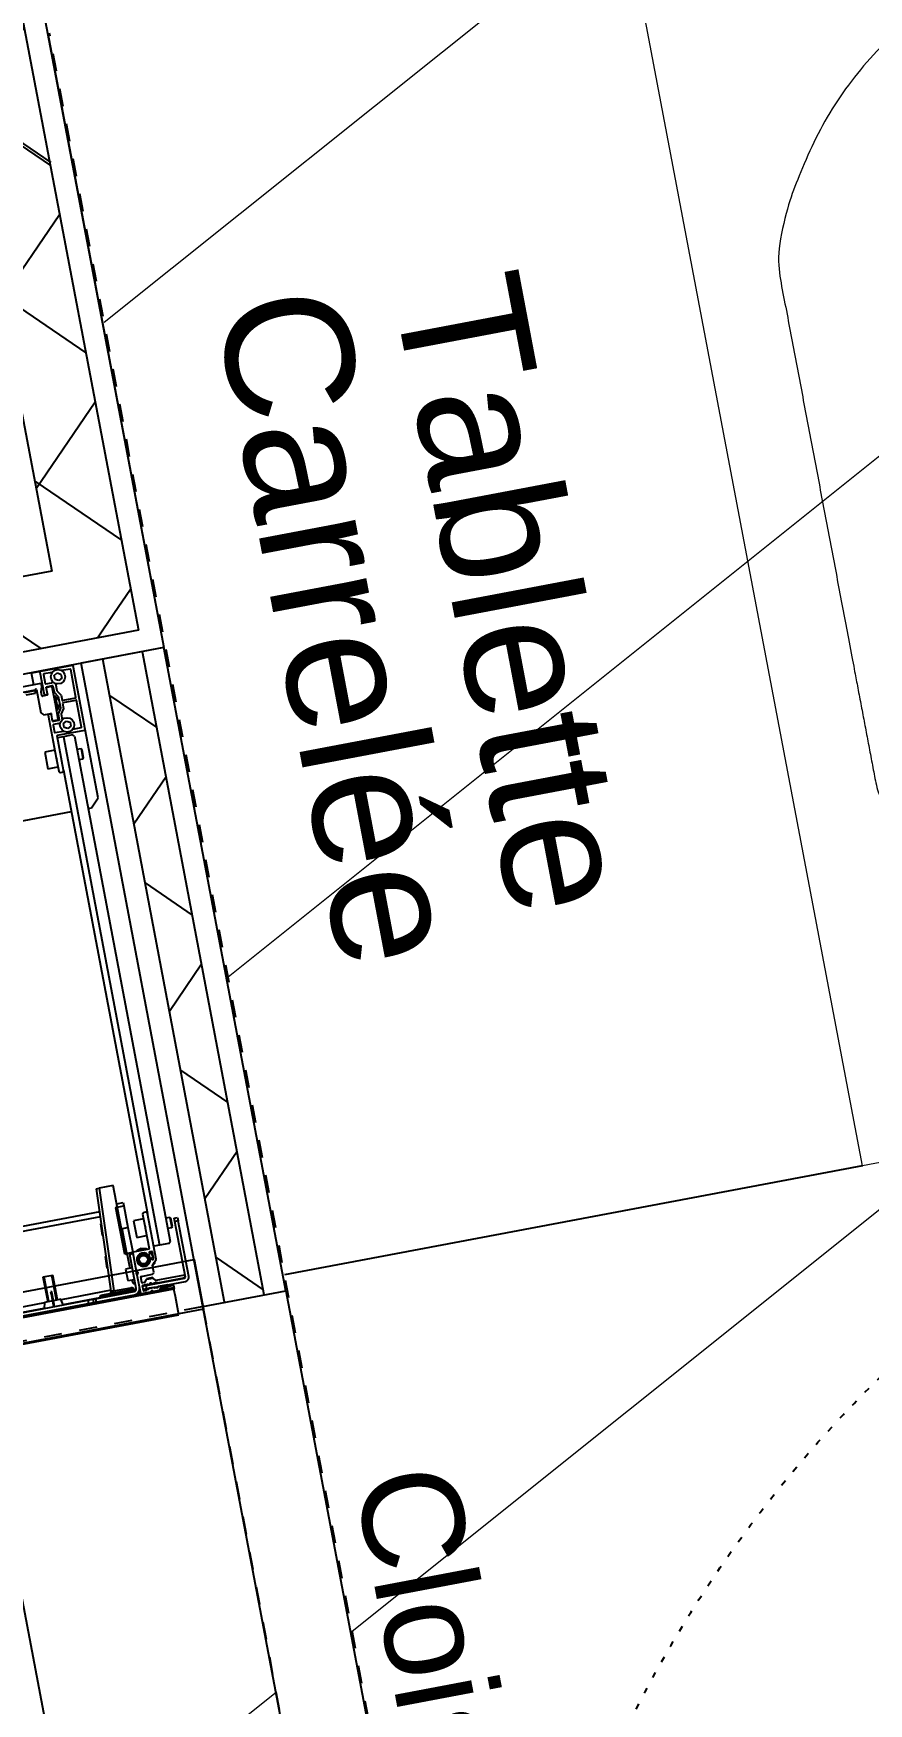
# Model space of a CAD drawing. Header units: centimetres. Extents: x 209280 to 319866, y -365283 to -277503.
# Drawn here: x 244386 to 244881, y -332876 to -331885 of the extents above; entities that cross this region are included whole.
import ezdxf

# ---------------------------------------------------------------- set-up
doc = ezdxf.new("R2010")
doc.units = ezdxf.units.CM
doc.linetypes.add('Style de ligne -1', pattern=[0.41664, 0.20828, -0.20836])
doc.linetypes.add('Style de ligne -5', pattern=[0.20828, 0.069425, -0.138855])
doc.layers.get('0').update_dxf_attribs({"color": 252})
doc.layers.add('0-PROJET-CLOISONS', color=7, linetype='Continuous', lineweight=5)
for name, color, linetype in [('3-BAT C-Niveau 1', 252, 'Continuous'), ('prlm-MOD', 64, 'Continuous'), ('prlm-VMC', 93, 'Continuous')]:
    doc.layers.add(name, color=color, linetype=linetype)
doc.styles.add('Helvetica', font='arial.ttf')

# ---------------------------------------------------------------- blocks, each defined once
blk = doc.blocks.new('MTI900_Alu_390')
at = {"layer": 'prlm-MOD', "color": 1, "linetype": 'Continuous'}
for p, q in [((4.278, 0), (4.225, 0)), ((4.225, -0.07), (4.225, 0)), ((4.472, 0), (4.278, 0)), ((4.475, 0), (4.472, 0)), ((4.475, -0.003), (4.475, 0)), ((4.267, -0.07), (4.14, -0.07)), ((4.2602, -0.1195), (4.2698, -0.0905)), ((4.27, -0.0895), (4.27, -0.073)), ((4.275, -0.003), (4.275, -0.137)), ((4.293, -0.021), (4.293, -0.074)), ((4.295, -0.137), (4.295, -0.098)), ((4.3467, -0.018), (4.296, -0.018)), ((4.296, -0.077), (4.3306, -0.077)), ((4.298, -0.095), (4.332, -0.095)), ((4.335, -0.098), (4.335, -0.1341)), ((4.353, -0.0864), (4.353, -0.1286)), ((4.355, -0.0385), (4.375, -0.0269)), ((4.355, -0.0615), (4.355, -0.0385)), ((4.375, -0.0731), (4.355, -0.0615)), ((4.375, -0.0269), (4.395, -0.0385)), ((4.395, -0.0615), (4.375, -0.0731)), ((4.395, -0.0385), (4.395, -0.0615)), ((4.454, -0.018), (4.4033, -0.018)), ((4.457, -0.191), (4.457, -0.021)), ((4.475, -0.387), (4.475, -0.003)), ((3.963, -0.1), (4.229, -0.1)), ((4.165, -0.105), (4.225, -0.105)), ((4.17, -0.12), (4.225, -0.12)), ((4.225, -0.105), (4.225, -0.1)), ((4.225, -0.105), (4.225, -0.12)), ((4.235, -0.1), (4.235, -0.24)), ((4.26, -0.142), (4.26, -0.1205)), ((4.292, -0.145), (4.263, -0.145)), ((4.278, -0.14), (4.292, -0.14)), ((4.295, -0.137), (4.295, -0.142)), ((4.327, -0.1), (4.298, -0.1)), ((4.33, -0.195), (4.325, -0.2)), ((4.33, -0.195), (4.33, -0.103)), ((4.3377, -0.16), (4.33, -0.16)), ((4.33, -0.1677), (4.3421, -0.1677)), ((4.3355, -0.1358), (4.3545, -0.1642)), ((4.3377, -0.16), (4.3377, -0.24)), ((4.355, -0.19), (4.3377, -0.16)), ((4.3535, -0.1303), (4.3725, -0.1588)), ((4.355, -0.1659), (4.355, -0.2341)), ((4.373, -0.1605), (4.373, -0.191)), ((4.454, -0.194), (4.376, -0.194)), ((4.235, -0.24), (4.25, -0.255)), ((4.25, -0.255), (4.292, -0.255)), ((4.275, -0.263), (4.275, -0.52)), ((4.292, -0.26), (4.278, -0.26)), ((4.295, -0.258), (4.295, -0.263)), ((4.295, -0.302), (4.295, -0.263)), ((4.325, -0.2), (4.33, -0.205)), ((4.33, -0.297), (4.33, -0.205)), ((4.33, -0.2323), (4.3421, -0.2323)), ((4.33, -0.24), (4.3377, -0.24)), ((4.3545, -0.2358), (4.335, -0.265)), ((4.335, -0.265), (4.335, -0.302)), ((4.3377, -0.24), (4.355, -0.21)), ((4.353, -0.2714), (4.353, -0.3036)), ((4.373, -0.2404), (4.3535, -0.2697)), ((4.373, -0.209), (4.373, -0.2404)), ((4.376, -0.206), (4.454, -0.206)), ((4.457, -0.369), (4.457, -0.209)), ((4.293, -0.326), (4.293, -0.369)), ((4.328, -0.323), (4.296, -0.323)), ((4.296, -0.372), (4.3467, -0.372)), ((4.298, -0.3), (4.327, -0.3)), ((4.332, -0.305), (4.298, -0.305)), ((4.305, -0.6), (4.305, -0.393)), ((4.308, -0.39), (4.472, -0.39)), ((4.355, -0.3285), (4.375, -0.3169)), ((4.355, -0.3515), (4.355, -0.3285)), ((4.375, -0.3631), (4.355, -0.3515)), ((4.375, -0.3169), (4.395, -0.3285)), ((4.395, -0.3515), (4.375, -0.3631)), ((4.395, -0.3285), (4.395, -0.3515)), ((4.4033, -0.372), (4.454, -0.372)), ((4.475, -0.8), (4.475, -0.387)), ((4.215, -0.475), (4.215, -0.575)), ((4.275, -0.475), (4.215, -0.475)), ((4.34, -0.405), (4.305, -0.405)), ((4.34, -0.405), (4.34, -3.475)), ((4.395, -0.405), (4.34, -0.405)), ((4.405, -0.415), (4.395, -0.405)), ((4.405, -0.415), (4.405, -3.465)), ((4.43, -0.495), (4.405, -0.495)), ((4.43, -0.495), (4.43, -0.555)), ((4.435, -0.5), (4.43, -0.495)), ((4.215, -0.575), (4.275, -0.575)), ((4.275, -0.52), (4.2779, -0.5229)), ((4.275, -0.52), (4.275, -0.53)), ((4.2779, -0.5271), (4.275, -0.53)), ((4.275, -0.53), (4.275, -0.6)), ((4.405, -0.555), (4.43, -0.555)), ((4.43, -0.555), (4.435, -0.55)), ((4.435, -0.55), (4.435, -0.5)), ((4.285, -0.61), (4.295, -0.61)), ((4.305, -0.6), (4.305, -3.277)), ((3.825, -0.85), (4.305, -0.85)), ((4.405, -0.85), (4.425, -0.85)), ((4.425, -0.85), (4.475, -0.8)), ((4.0071, -3.6913), (4.035, -3.077)), ((4.05, -3.077), (4.0221, -3.692)), ((4.035, -3.077), (4.05, -3.077)), ((4.1351, -3.077), (4.05, -3.077)), ((4.136, -3.497), (4.1351, -3.077)), ((4.0287, -3.215), (-0.1325, -3.215)), ((4.0274, -3.245), (-0.1325, -3.245)), ((4.125, -3.207), (4.125, -3.487)), ((4.125, -3.207), (4.175, -3.207)), ((4.1353, -3.187), (4.175, -3.187)), ((4.175, -3.187), (4.175, -3.207)), ((4.175, -3.207), (4.175, -3.337)), ((4.295, -3.267), (4.285, -3.267)), ((4.0173, -3.3556), (4.0205, -3.2854)), ((4.0173, -3.3556), (4.0223, -3.3558)), ((4.0255, -3.2857), (4.0205, -3.2854)), ((4.14, -3.337), (4.175, -3.337)), ((4.14, -3.487), (4.14, -3.337)), ((4.175, -3.337), (4.175, -3.487)), ((4.215, -3.305), (4.215, -3.405)), ((4.275, -3.305), (4.215, -3.305)), ((4.275, -3.277), (4.275, -3.3458)), ((4.275, -3.3458), (4.275, -3.3582)), ((4.275, -3.3582), (4.275, -3.484)), ((4.2759, -3.3479), (4.2779, -3.3499)), ((4.2779, -3.3541), (4.2759, -3.3561)), ((4.305, -3.5528), (4.305, -3.277)), ((4.43, -3.325), (4.405, -3.325)), ((4.43, -3.325), (4.43, -3.385)), ((4.435, -3.33), (4.43, -3.325)), ((4.435, -3.38), (4.435, -3.33)), ((4.455, -3.355), (4.455, -3.335)), ((4.455, -3.335), (4.475, -3.335)), ((4.455, -3.69), (4.455, -3.355)), ((4.475, -3.355), (4.455, -3.355)), ((4.475, -3.335), (4.475, -3.355)), ((4.475, -3.69), (4.475, -3.355)), ((4.215, -3.405), (4.275, -3.405)), ((4.395, -3.475), (4.405, -3.465)), ((4.405, -3.385), (4.43, -3.385)), ((4.43, -3.385), (4.435, -3.38)), ((3.625, -3.532), (3.685, -3.532)), ((3.625, -3.532), (3.625, -3.682)), ((3.6311, -3.682), (3.6311, -3.532)), ((3.6789, -3.682), (3.6789, -3.532)), ((3.685, -3.682), (3.685, -3.532)), ((4.0084, -3.5518), (4.0116, -3.4816)), ((4.0084, -3.5518), (4.0134, -3.552)), ((4.0166, -3.4819), (4.0116, -3.4816)), ((4.125, -3.487), (4.14, -3.487)), ((4.14, -3.4972), (4.136, -3.497)), ((4.14, -3.487), (4.155, -3.487)), ((4.14, -3.487), (4.14, -3.577)), ((4.155, -3.487), (4.175, -3.487)), ((4.155, -3.497), (4.155, -3.487)), ((4.155, -3.702), (4.155, -3.497)), ((4.175, -3.497), (4.155, -3.497)), ((4.175, -3.487), (4.175, -3.49)), ((4.175, -3.49), (4.175, -3.6008)), ((4.272, -3.487), (4.178, -3.487)), ((4.195, -3.5614), (4.195, -3.5226)), ((4.22, -3.4778), (4.23, -3.472)), ((4.23, -3.472), (4.24, -3.4778)), ((4.268, -3.521), (4.2657, -3.521)), ((4.271, -3.507), (4.271, -3.518)), ((4.2729, -3.542), (4.276, -3.542)), ((4.287, -3.504), (4.274, -3.504)), ((4.2769, -3.5821), (4.3041, -3.5549)), ((4.279, -3.545), (4.279, -3.549)), ((4.282, -3.552), (4.287, -3.552)), ((4.2854, -3.504), (4.29, -3.5066)), ((4.29, -3.549), (4.29, -3.507)), ((4.34, -3.475), (4.305, -3.475)), ((4.395, -3.475), (4.34, -3.475)), ((3.655, -3.6411), (3.655, -3.6275)), ((3.66, -3.6275), (3.655, -3.6275)), ((3.655, -3.717), (3.655, -3.6411)), ((3.66, -3.6411), (3.655, -3.6411)), ((3.66, -3.6411), (3.66, -3.6275)), ((3.66, -3.717), (3.66, -3.6411)), ((4.115, -3.577), (4.115, -3.647)), ((4.155, -3.577), (4.115, -3.577)), ((4.115, -3.647), (4.155, -3.647)), ((4.14, -3.647), (4.14, -3.6567)), ((4.175, -3.6232), (4.175, -3.6008)), ((4.175, -3.6232), (4.175, -3.734)), ((4.1759, -3.6029), (4.1829, -3.6099)), ((4.1829, -3.6141), (4.1759, -3.6211)), ((4.195, -3.674), (4.195, -3.64)), ((4.198, -3.637), (4.266, -3.637)), ((4.2221, -3.6633), (4.2134, -3.6757)), ((4.2654, -3.662), (4.2246, -3.662)), ((4.227, -3.657), (4.225, -3.659)), ((4.265, -3.659), (4.225, -3.659)), ((4.225, -3.659), (4.225, -3.662)), ((4.263, -3.657), (4.227, -3.657)), ((4.2293, -3.657), (4.2293, -3.662)), ((4.2607, -3.657), (4.2607, -3.662)), ((4.265, -3.659), (4.263, -3.657)), ((4.265, -3.662), (4.265, -3.659)), ((4.2766, -3.6757), (4.2679, -3.6633)), ((4.276, -3.627), (4.276, -3.5842)), ((4.2906, -3.577), (4.2806, -3.5828)), ((4.2906, -3.5684), (4.2906, -3.577)), ((-4.375, -3.737), (4.375, -3.737)), ((4.375, -3.747), (-4.375, -3.747)), ((-0.16, -3.715), (3.5984, -3.715)), ((3.6044, -3.685), (-0.15, -3.685)), ((3.45, -3.717), (3.86, -3.717)), ((3.605, -3.682), (3.598, -3.717)), ((3.655, -3.682), (3.605, -3.682)), ((3.705, -3.682), (3.66, -3.682)), ((3.712, -3.717), (3.705, -3.682)), ((4.0074, -3.685), (3.7056, -3.685)), ((3.7116, -3.715), (3.935, -3.715)), ((3.86, -3.717), (3.8932, -3.717)), ((3.86, -3.717), (3.86, -3.737)), ((3.8932, -3.717), (3.9067, -3.717)), ((3.8932, -3.737), (3.8932, -3.717)), ((3.9067, -3.717), (4.14, -3.717)), ((3.9067, -3.717), (3.9067, -3.737)), ((3.935, -3.717), (3.935, -3.712)), ((3.965, -3.712), (3.935, -3.712)), ((3.945, -3.702), (3.965, -3.702)), ((3.965, -3.702), (4.105, -3.702)), ((3.965, -3.712), (3.965, -3.702)), ((3.965, -3.712), (3.965, -3.717)), ((4.105, -3.712), (3.965, -3.712)), ((4.007, -3.6925), (4.0071, -3.6913)), ((4.0071, -3.6913), (4.0221, -3.692)), ((4.0221, -3.692), (4.022, -3.6925)), ((4.0221, -3.692), (4.125, -3.692)), ((4.105, -3.702), (4.125, -3.702)), ((4.105, -3.712), (4.105, -3.702)), ((4.105, -3.717), (4.105, -3.712)), ((4.135, -3.712), (4.105, -3.712)), ((4.125, -3.692), (4.125, -3.702)), ((4.135, -3.712), (4.135, -3.717)), ((4.165, -3.7265), (4.165, -3.737)), ((4.175, -3.734), (4.175, -3.737)), ((4.195, -3.722), (4.195, -3.693)), ((4.195, -3.695), (4.215, -3.695)), ((4.215, -3.715), (4.195, -3.715)), ((4.2109, -3.677), (4.198, -3.677)), ((4.198, -3.69), (4.2252, -3.69)), ((4.198, -3.725), (4.212, -3.725)), ((4.215, -3.695), (4.45, -3.695)), ((4.215, -3.695), (4.215, -3.715)), ((4.215, -3.715), (4.45, -3.715)), ((4.215, -3.72), (4.2251, -3.72)), ((4.215, -3.722), (4.215, -3.72)), ((4.2249, -3.7161), (4.221, -3.72)), ((4.2287, -3.7161), (4.2249, -3.7161)), ((4.225, -3.69), (4.225, -3.695)), ((4.228, -3.692), (4.2367, -3.692)), ((4.2293, -3.69), (4.2293, -3.695)), ((4.2595, -3.715), (4.231, -3.715)), ((4.2429, -3.7321), (4.2379, -3.737)), ((4.2429, -3.6871), (4.2388, -3.6911)), ((4.2486, -3.7335), (4.2414, -3.7335)), ((4.2512, -3.6911), (4.2471, -3.6871)), ((4.2521, -3.737), (4.2471, -3.7321)), ((4.2533, -3.692), (4.2625, -3.692)), ((4.2607, -3.69), (4.2607, -3.695)), ((4.2651, -3.7161), (4.2618, -3.7161)), ((4.265, -3.695), (4.265, -3.69)), ((4.269, -3.72), (4.2651, -3.7161)), ((4.2827, -3.69), (4.2653, -3.69)), ((4.2654, -3.72), (4.2826, -3.72)), ((4.452, -3.677), (4.2791, -3.677)), ((4.2855, -3.692), (4.445, -3.692)), ((4.342, -3.715), (4.2885, -3.715)), ((4.295, -3.734), (4.295, -3.73)), ((4.298, -3.727), (4.342, -3.727)), ((4.378, -3.727), (4.298, -3.727)), ((4.298, -3.727), (4.298, -3.737)), ((4.345, -3.724), (4.345, -3.718)), ((4.375, -3.737), (4.375, -3.747)), ((4.375, -3.747), (4.378, -3.747)), ((4.375, -3.792), (4.375, -3.747)), ((4.378, -3.747), (4.378, -3.727)), ((4.455, -3.682), (4.455, -3.68)), ((4.375, -3.902), (4.375, -3.792)), ((-4.375, -3.902), (4.375, -3.902))]:
    blk.add_line(p, q, dxfattribs=at)
for centre, radius in [((4.375, -0.05), 0.0425), ((4.375, -0.34), 0.0425), ((4.23, -3.542), 0.035), ((4.23, -3.542), 0.03), ((4.23, -3.542), 0.025)]:
    blk.add_circle(centre, radius, dxfattribs=at)
for centre, radius, start, end in [((4.278, -0.003), 0.003, 90, 180), ((4.472, -0.003), 0.003, 0, 90), ((4.232, -0.1), 0.003, 0, 180), ((4.267, -0.073), 0.003, 0, 90), ((4.267, -0.0895), 0.003, 341.56505, 0), ((4.296, -0.021), 0.003, 90, 180), ((4.296, -0.074), 0.003, 180, 270), ((4.298, -0.098), 0.003, 90, 180), ((4.3306, -0.067), 0.01, 270, 326.3475), ((4.332, -0.098), 0.003, 0, 90), ((4.3467, -0.021), 0.003, 84.51824, 90), ((4.4033, -0.021), 0.003, 90, 95.48179), ((4.454, -0.021), 0.003, 0, 90), ((4.263, -0.1205), 0.003, 161.56505, 180), ((4.263, -0.142), 0.003, 180, 270), ((4.278, -0.137), 0.003, 180, 270), ((4.292, -0.137), 0.003, 270, 0), ((4.292, -0.142), 0.003, 270, 0), ((4.298, -0.103), 0.003, 90, 180), ((4.327, -0.103), 0.003, 0, 90), ((4.338, -0.1341), 0.003, 180, 213.69007), ((4.356, -0.1286), 0.003, 180, 213.69007), ((4.352, -0.1659), 0.003, 0, 33.69007), ((4.37, -0.1605), 0.003, 0, 33.69007), ((4.376, -0.191), 0.003, 180, 270), ((4.454, -0.191), 0.003, 270, 0), ((4.278, -0.263), 0.003, 90, 180), ((4.292, -0.258), 0.003, 0, 90), ((4.292, -0.263), 0.003, 0, 90), ((4.298, -0.297), 0.003, 180, 270), ((4.327, -0.297), 0.003, 270, 0), ((4.356, -0.2714), 0.003, 146.30993, 180), ((4.352, -0.2341), 0.003, 326.30993, 0), ((4.376, -0.209), 0.003, 90, 180), ((4.454, -0.209), 0.003, 0, 90), ((4.296, -0.326), 0.003, 90, 180), ((4.296, -0.369), 0.003, 180, 270), ((4.298, -0.302), 0.003, 180, 270), ((4.308, -0.393), 0.003, 90, 180), ((4.328, -0.333), 0.01, 46.14901, 90), ((4.332, -0.302), 0.003, 270, 0), ((4.3467, -0.369), 0.003, 270, 275.48176), ((4.4033, -0.369), 0.003, 264.51819, 270), ((4.454, -0.369), 0.003, 270, 0), ((4.472, -0.387), 0.003, 270, 0), ((4.2758, -0.525), 0.003, 315, 45), ((4.285, -0.6), 0.01, 180, 270), ((4.295, -0.6), 0.01, 270, 0), ((4.285, -3.277), 0.01, 90, 180), ((4.295, -3.277), 0.01, 0, 90), ((4.278, -3.3458), 0.003, 180, 225), ((4.278, -3.3582), 0.003, 135, 180), ((4.2758, -3.352), 0.003, 315, 45), ((4.178, -3.49), 0.003, 90, 180), ((4.23, -3.542), 0.04, 33.92723, 355.99937), ((4.23, -3.542), 0.065, 57.79577, 122.20423), ((4.23, -3.542), 0.06, 66.44354, 113.55646), ((4.2657, -3.518), 0.003, 213.92723, 270), ((4.23, -3.542), 0.04, 0, 33.92723), ((4.268, -3.518), 0.003, 270, 0), ((4.2729, -3.545), 0.003, 90, 175.99937), ((4.23, -3.542), 0.04, 355.99937, 0), ((4.274, -3.507), 0.003, 90, 180), ((4.272, -3.484), 0.003, 270, 0), ((4.276, -3.545), 0.003, 0, 90), ((4.23, -3.542), 0.06, 0, 39.29648), ((4.282, -3.549), 0.003, 180, 270), ((4.23, -3.542), 0.065, 22.61986, 35.77582), ((4.287, -3.507), 0.003, 0, 90), ((4.287, -3.549), 0.003, 270, 0), ((4.23, -3.542), 0.06, 351.491, 0), ((4.302, -3.5528), 0.003, 315, 0), ((4.16, -3.6567), 0.02, 180, 230.11594), ((4.178, -3.6008), 0.003, 180, 225), ((4.178, -3.6232), 0.003, 135, 180), ((4.1808, -3.612), 0.003, 315, 45), ((4.198, -3.64), 0.003, 90, 180), ((4.2246, -3.665), 0.003, 90, 145.00798), ((4.2654, -3.665), 0.003, 34.99202, 90), ((4.266, -3.627), 0.01, 270, 0), ((4.23, -3.542), 0.065, 315.04746, 333.83802), ((4.279, -3.5842), 0.003, 135, 180), ((3.945, -3.712), 0.01, 90, 180), ((3.997, -3.692), 0.01, 270, 357.39744), ((4.125, -3.712), 0.02, 347.58795, 90), ((4.125, -3.712), 0.01, 0, 90), ((4.14, -3.702), 0.035, 270, 0), ((4.14, -3.702), 0.015, 270, 0), ((4.1151, -3.7104), 0.05, 37.08606, 50.11594), ((4.178, -3.734), 0.003, 180, 270), ((4.198, -3.674), 0.003, 180, 270), ((4.198, -3.693), 0.003, 90, 180), ((4.198, -3.722), 0.003, 180, 270), ((4.2109, -3.674), 0.003, 270, 325.00798), ((4.212, -3.722), 0.003, 270, 0), ((4.215, -3.715), 0.01, 353.93882, 0), ((4.2251, -3.717), 0.003, 270, 350.40593), ((4.2252, -3.693), 0.003, 19.47122, 90), ((4.231, -3.718), 0.003, 90, 170.40593), ((4.2367, -3.689), 0.003, 270, 315), ((4.245, -3.6892), 0.003, 45, 135), ((4.245, -3.7342), 0.003, 45, 135), ((4.2533, -3.689), 0.003, 225, 270), ((4.2595, -3.718), 0.003, 9.59407, 90), ((4.2653, -3.693), 0.003, 90, 160.52878), ((4.2654, -3.717), 0.003, 189.59407, 270), ((4.275, -3.715), 0.01, 180, 186.06118), ((4.2791, -3.674), 0.003, 214.99202, 270), ((4.2826, -3.717), 0.003, 270, 350.40593), ((4.2827, -3.693), 0.003, 19.47122, 90), ((4.2885, -3.718), 0.003, 90, 170.40593), ((4.292, -3.734), 0.003, 270, 0), ((4.298, -3.73), 0.003, 90, 180), ((4.342, -3.718), 0.003, 0, 90), ((4.342, -3.724), 0.003, 270, 0), ((4.445, -3.682), 0.01, 270, 0), ((4.45, -3.69), 0.025, 270, 0), ((4.45, -3.69), 0.005, 270, 0), ((4.452, -3.68), 0.003, 0, 90)]:
    blk.add_arc(centre, radius, start, end, dxfattribs=at)
for centre, major_axis, ratio, start_param, end_param in [((3.997, -3.692), (-0.025, 0), 0.4, 1.570796, 3.096169), ((4.022, -3.6931), (-0.015, 0.0007), 0.045361, -1.568734, 0)]:
    blk.add_ellipse(centre, major_axis=major_axis, ratio=ratio, start_param=start_param, end_param=end_param, dxfattribs=at)
blk = doc.blocks.new('Baignoire 175x75')
at = {"linetype": 'Continuous', "lineweight": 18, "flags": 128}
blk.add_lwpolyline([(0, 0), (170, 0), (170, -75), (0, -75)], close=True, dxfattribs=at)
at = {"linetype": 'Continuous', "lineweight": 18}
blk.add_open_spline([(140.1, -5), (146.772, -5), (158.328, -10.346), (165, -19.604), (165, -37.5), (165, -55.396), (158.328, -64.654), (146.772, -70), (85, -70), (23.228, -70), (11.672, -64.654), (5, -55.396), (5, -37.5), (5, -19.604), (11.672, -10.346), (23.228, -5), (83.332, -5), (140.1, -5)], degree=2, knots=[0, 0, 0, 0.017264, 0.034528, 0.051791, 0.150116, 0.16738, 0.184644, 0.201908, 0.504316, 0.52158, 0.538843, 0.556107, 0.654432, 0.671696, 0.68896, 0.706224, 1, 1, 1], dxfattribs=at)

msp = doc.modelspace()

# ---------------------------------------------------------------- hatches: boundary and pattern name
at = {"linetype": 'Continuous'}
h = msp.add_hatch(dxfattribs=at)
h.set_pattern_fill('02_ISOLANT', color=256, scale=10, angle=-79.276405, style=0, pattern_type=2)
h.set_pattern_definition([(325.723595, (88960.93, 134700.79), (45.054865, 66.106423), []), (55.723595, (88960.93, 134700.79), (66.106423, -45.054865), [])])
h.paths.add_polyline_path([(244307.802, -331498.429), (244272.758, -331549.847), (244396.615, -332203.867), (244448.034, -332238.912)])
h = msp.add_hatch(dxfattribs=at)
h.set_pattern_fill('02_ISOLANT', color=256, scale=10, angle=-169.276405, style=0, pattern_type=2)
h.set_pattern_definition([(235.723595, (88960.93, 134700.79), (66.106423, -45.054865), []), (325.723595, (88960.93, 134700.79), (-45.054865, -66.106423), [])])
h.paths.add_polyline_path([(244448.034, -332238.912), (244396.615, -332203.867), (243526.088, -332368.727), (243491.044, -332420.145)])
h = msp.add_hatch(dxfattribs=at)
h.set_pattern_fill('02_ISOLANT', color=256, scale=10, angle=100.723595, style=0, pattern_type=2)
h.set_pattern_definition([(145.723595, (88960.93, 134700.79), (-45.054865, -66.106423), []), (235.723595, (88960.93, 134700.79), (-66.106423, 45.054865), [])])
h.paths.add_polyline_path([(244499.132, -332637.714), (244522.713, -332633.249), (244450.453, -332251.685), (244426.872, -332256.151)])
at = {"layer": '3-BAT C-Niveau 1', "linetype": 'Continuous', "lineweight": 18}
h = msp.add_hatch(dxfattribs=at)
h.set_pattern_fill('BA 13', color=9, scale=10, style=0, pattern_type=2)
h.set_pattern_definition([(218.65981, (88960.93, 134700.8), (-199.24783, 287.75041), [])])
h.paths.add_polyline_path([(246408.426, -331503.471), (246520.896, -332097.359), (246562.361, -332316.316), (247230.085, -332189.863), (247230.07, -332189.785), (249696.52, -331722.657), (249967.919, -333155.76), (247513.039, -333620.873), (247493.323, -333516.781), (246259.599, -333750.42), (246287.513, -333897.8), (245732.232, -334002.959), (245741.653, -334052.522), (247481.412, -333722.59), (247704.693, -334901.614), (244779.661, -335455.533), (244908.283, -336115.278), (243821.031, -336321.18), (243695.772, -335659.761), (242737.804, -335841.18), (242514.7, -334663.095), (243942.955, -334392.615), (243933.668, -334343.567), (243894.394, -334351.007), (243602.567, -332810.333), (244486.359, -332640.133), (244778.648, -334183.547), (244828.817, -334174.046), (244395.268, -331884.72)])

# ---------------------------------------------------------------- linework, layer by layer
at = {"linetype": 'Continuous'}
for p, q in [((244318.156, -331483.237), (244463.226, -332249.266)), ((244307.802, -331498.429), (244448.034, -332238.912)), ((244307.802, -331498.429), (244448.034, -332238.912)), ((244272.758, -331549.847), (244396.615, -332203.867)), ((244272.758, -331549.847), (244396.615, -332203.867)), ((244396.615, -332203.867), (243526.088, -332368.727)), ((244396.615, -332203.867), (243526.088, -332368.727)), ((244448.034, -332238.912), (243491.044, -332420.145)), ((244448.034, -332238.912), (243491.044, -332420.145)), ((244463.226, -332249.266), (243480.69, -332435.337)), ((244486.359, -332640.133), (244414.099, -332258.57)), ((244499.132, -332637.714), (244426.872, -332256.151)), ((244499.132, -332637.714), (244426.872, -332256.151)), ((244522.713, -332633.249), (244450.453, -332251.685)), ((244522.713, -332633.249), (244450.453, -332251.685)), ((244877.67, -332556.709), (244534.773, -332621.352))]:
    msp.add_line(p, q, dxfattribs=at)
at = {"linetype": 'Continuous', "lineweight": 25}
for p, q in [((244394.229, -331884.934), (244463.226, -332249.266)), ((244463.226, -332249.266), (243480.69, -332435.337)), ((244463.226, -332249.266), (244414.099, -332258.57)), ((244535.486, -332630.83), (244463.226, -332249.266)), ((244486.359, -332640.133), (244414.099, -332258.57))]:
    msp.add_line(p, q, dxfattribs=at)
at = {"linetype": 'Continuous', "flags": 128}
for points in [[(243584.029, -332782.166), (244481.085, -332612.283), (244486.667, -332641.759), (243589.611, -332811.642)], [(244486.359, -332640.133), (244535.486, -332630.83), (244827.775, -334174.243), (244778.648, -334183.547)]]:
    msp.add_lwpolyline(points, close=True, dxfattribs=at)
at = {"linetype": 'Style de ligne -5', "ltscale": 50.8}
msp.add_circle((245412.436, -333218.407), 750.014, dxfattribs=at)
at = {"layer": '0-PROJET-CLOISONS', "lineweight": 25}
msp.add_line((244344.673, -331926.38), (244396.092, -331961.425), dxfattribs=at)
at = {"layer": '3-BAT C-Niveau 1', "color": 1, "linetype": 'Style de ligne -1', "ltscale": 50.8}
for p, q in [((244828.817, -334174.046), (244395.268, -331884.72)), ((244486.359, -332640.133), (244778.648, -334183.547))]:
    msp.add_line(p, q, dxfattribs=at)
at = {"layer": '3-BAT C-Niveau 1', "linetype": 'Style de ligne -1', "ltscale": 50.8}
msp.add_line((243602.567, -332810.333), (244486.359, -332640.133), dxfattribs=at)
at = {"layer": 'prlm-VMC'}
msp.add_lwpolyline([(244184.052, -331784.873), (244420.333, -333032.538)], dxfattribs=at)

# ---------------------------------------------------------------- block references
at = {"xscale": 10, "yscale": 10, "zscale": 10, "rotation": 190.7235947438938}
msp.add_blockref('Baignoire 175x75', (246547.982, -332240.388), dxfattribs=at)
at = {"layer": 'prlm-MOD', "xscale": 99.99999999999976, "yscale": 99.99999999999976, "zscale": 99.99999999999976, "rotation": 10.72348607161735}
msp.add_blockref('MTI900_Alu_390', (243969.563, -332343.093), dxfattribs=at)

# ---------------------------------------------------------------- texts
at = {"color": 1, "style": 'Helvetica'}
msp.add_text('Cloison démontable', height=60, rotation=280.723595, dxfattribs=at).set_placement((244575.803, -332741.514))
at = {"insert": (244708.606, -332210.057), "char_height": 75.6543, "attachment_point": 2, "rotation": 280.723595, "line_spacing_factor": 0.834288, "style": 'Helvetica'}
msp.add_mtext('Tablette\\PCarrelée\\P', dxfattribs=at)

doc.saveas('drawing.dxf')
